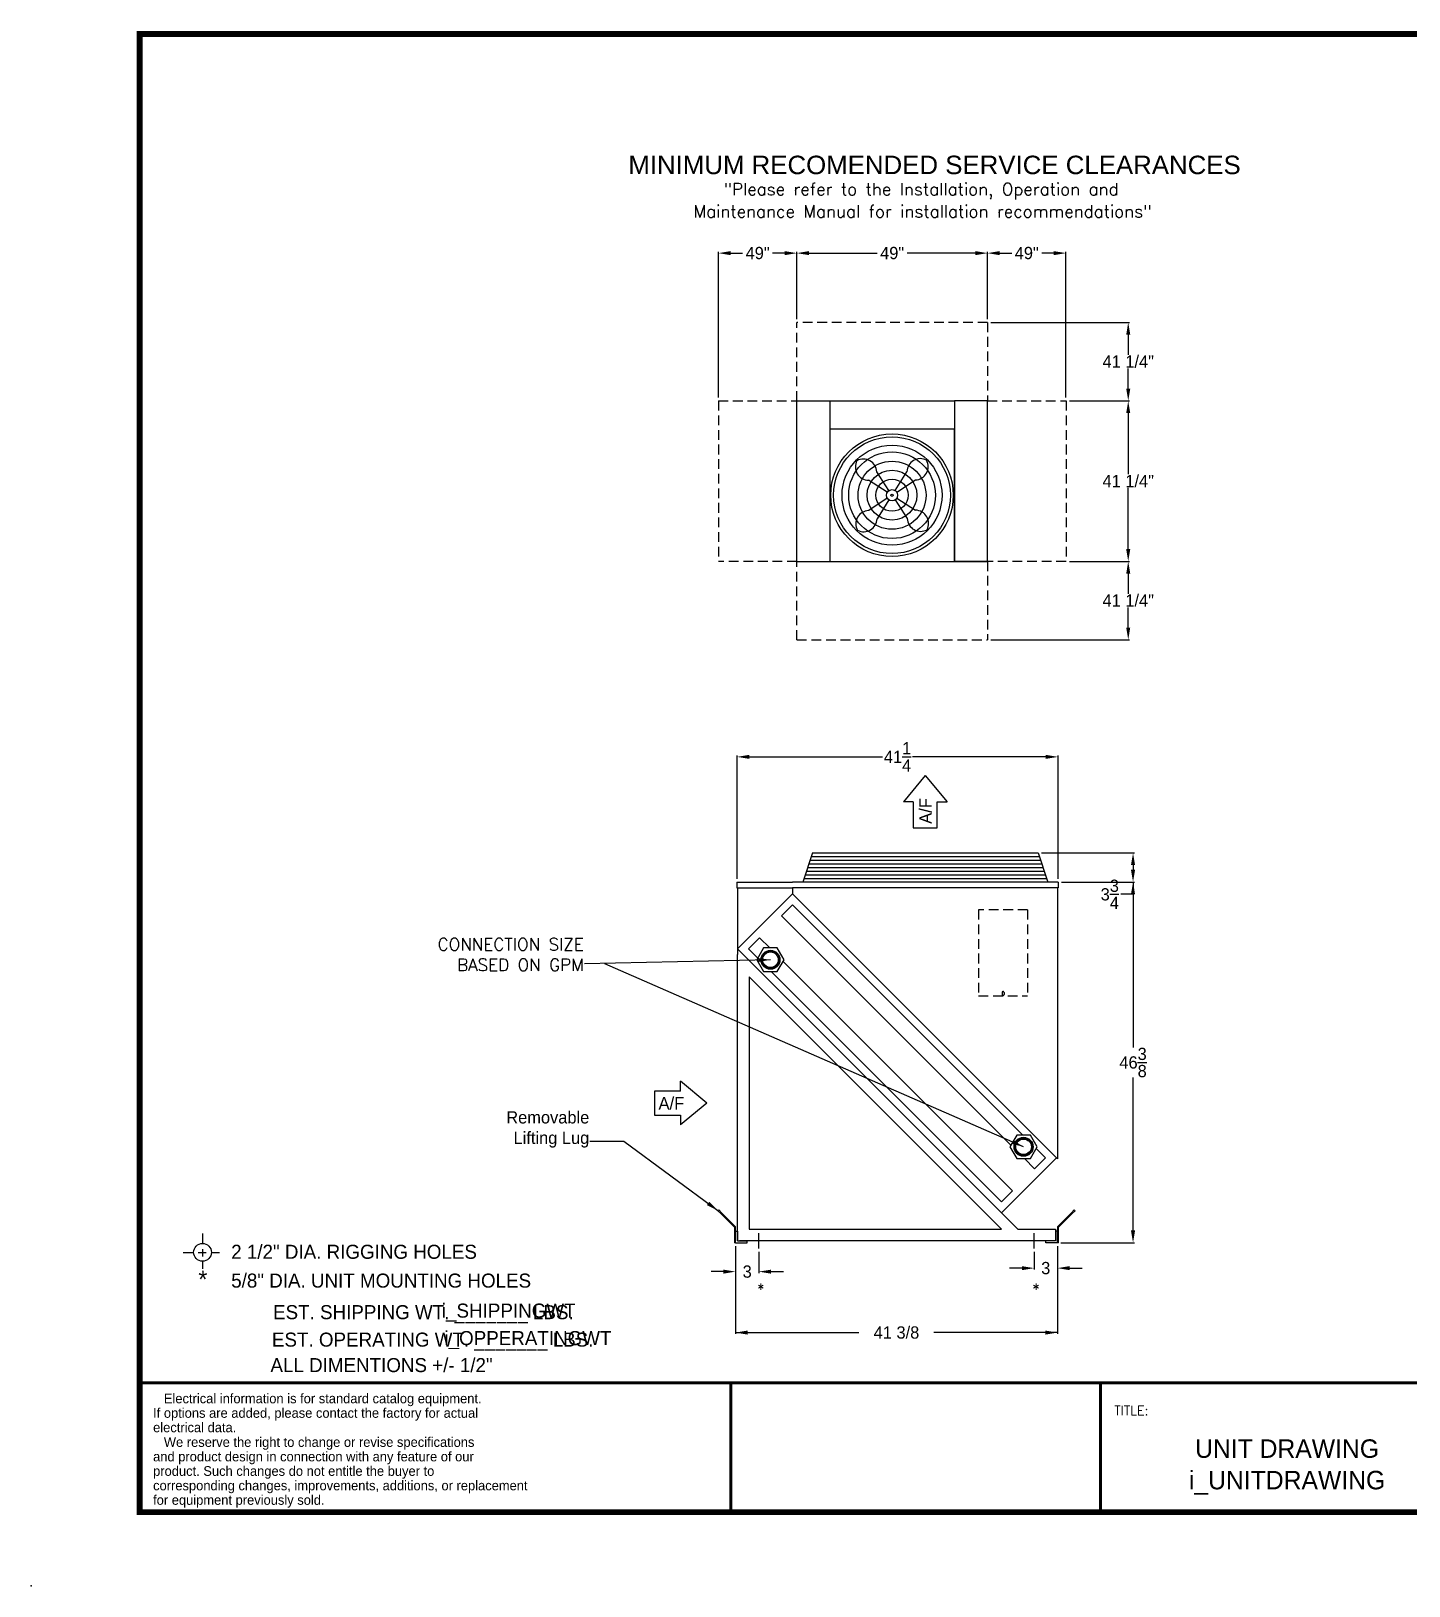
# Model space of a CAD drawing. Extents: x -14 to 314, y -9 to 200.
# Drawn here: x -13.9 to 163.1, y -9.5 to 190.4 of the extents above; entities that cross this region are included whole.
import ezdxf
from ezdxf.enums import TextEntityAlignment as Align

# ---------------------------------------------------------------- set-up
doc = ezdxf.new("R2010")
doc.units = 0
doc.header["$MEASUREMENT"] = 0
doc.linetypes.add('HIDDEN', pattern=[0.375, 0.25, -0.125])
doc.layers.get('0').update_dxf_attribs({"linetype": 'CONTINUOUS'})
doc.layers.get('Defpoints').update_dxf_attribs({"linetype": 'CONTINUOUS'})
doc.styles.add('dimentions', font='ARIAL.TTF')
doc.styles.add('ROMANS', font='ROMANS')
doc.styles.add('SIMPLEX', font='SIMPLEX')
doc.dimstyles.get("Standard").update_dxf_attribs({"dimtxt": 1.577, "dimasz": 1.577, "dimexe": 0.18, "dimexo": 0.4375, "dimgap": 0.09, "dimtad": 0, "dimtih": 1, "dimtoh": 1, "dimdec": 3, "dimzin": 0, "dimdsep": 46, "dimlunit": 5, "dimtxsty": 'STANDARD', "dimcen": 0.09, "dimadec": 0, "dimazin": 0, "dimtfac": 1, "dimtdec": 3, "dimtofl": 0, "dimtmove": 0, "dimatfit": 3, "dimfxl": 1, "dimtolj": 1, "dimtzin": 0, "dimarcsym": 0})

# ---------------------------------------------------------------- blocks, each defined once
blk = doc.blocks.new('*D20')
at = {"color": 0, "lineweight": -2, "ltscale": 5}
for p, q in [((119.5, 142.85), (127.24, 142.85)), ((127.06, 141.27), (127.06, 133.41)), ((127.06, 123.8), (127.06, 131.66)), ((119.5, 122.22), (127.24, 122.22))]:
    blk.add_line(p, q, dxfattribs=at)
at = {"color": 0, "ltscale": 5}
for points in [[(126.8, 141.27), (127.32, 141.27), (127.06, 142.85)], [(126.8, 123.8), (127.32, 123.8), (127.06, 122.22)]]:
    blk.add_solid(points, dxfattribs=at)
at = {"layer": 'Defpoints', "color": 0, "ltscale": 5}
for p in [(119.06, 142.85), (119.06, 122.22), (127.06, 122.22)]:
    blk.add_point(p, dxfattribs=at)
at = {"color": 0, "ltscale": 5, "insert": (127.06, 132.53), "char_height": 1.577, "attachment_point": 5}
blk.add_mtext('\\A1;41 1/4"', dxfattribs=at)
blk = doc.blocks.new('*D21')
at = {"color": 0, "lineweight": -2, "ltscale": 5}
for p, q in [((108.97, 153.37), (108.97, 162.02)), ((119.06, 143.28), (119.06, 162.02)), ((110.55, 161.84), (112.09, 161.84)), ((117.49, 161.84), (115.95, 161.84))]:
    blk.add_line(p, q, dxfattribs=at)
at = {"color": 0, "ltscale": 5}
for points in [[(110.55, 162.1), (110.55, 161.58), (108.97, 161.84)], [(117.49, 162.1), (117.49, 161.58), (119.06, 161.84)]]:
    blk.add_solid(points, dxfattribs=at)
at = {"layer": 'Defpoints', "color": 0, "ltscale": 5}
for p in [(119.06, 161.84), (108.97, 152.94), (119.06, 142.85)]:
    blk.add_point(p, dxfattribs=at)
at = {"color": 0, "ltscale": 5, "insert": (114.02, 161.84), "char_height": 1.577, "attachment_point": 5}
blk.add_mtext('\\A1;49"', dxfattribs=at)
blk = doc.blocks.new('*D22')
at = {"color": 0, "lineweight": -2, "ltscale": 5}
for p, q in [((109.41, 152.94), (127.24, 152.94)), ((127.06, 151.36), (127.06, 148.77)), ((127.06, 144.42), (127.06, 147.01)), ((119.5, 142.85), (127.24, 142.85))]:
    blk.add_line(p, q, dxfattribs=at)
at = {"color": 0, "ltscale": 5}
for points in [[(126.8, 151.36), (127.32, 151.36), (127.06, 152.94)], [(126.8, 144.42), (127.32, 144.42), (127.06, 142.85)]]:
    blk.add_solid(points, dxfattribs=at)
at = {"layer": 'Defpoints', "color": 0, "ltscale": 5}
for p in [(108.97, 152.94), (127.06, 152.94), (119.06, 142.85)]:
    blk.add_point(p, dxfattribs=at)
at = {"color": 0, "ltscale": 5, "insert": (127.06, 147.89), "char_height": 1.577, "attachment_point": 5}
blk.add_mtext('\\A1;41 1/4"', dxfattribs=at)
blk = doc.blocks.new('*D23')
at = {"color": 0, "lineweight": -2, "ltscale": 5}
for p, q in [((119.5, 122.22), (127.24, 122.22)), ((127.06, 120.64), (127.06, 118.06)), ((127.06, 113.71), (127.06, 116.3)), ((109.41, 112.13), (127.24, 112.13))]:
    blk.add_line(p, q, dxfattribs=at)
at = {"color": 0, "ltscale": 5}
for points in [[(126.8, 120.64), (127.32, 120.64), (127.06, 122.22)], [(126.8, 113.71), (127.32, 113.71), (127.06, 112.13)]]:
    blk.add_solid(points, dxfattribs=at)
at = {"layer": 'Defpoints', "color": 0, "ltscale": 5}
for p in [(119.06, 122.22), (108.97, 112.13), (127.06, 112.13)]:
    blk.add_point(p, dxfattribs=at)
at = {"color": 0, "ltscale": 5, "insert": (127.06, 117.18), "char_height": 1.577, "attachment_point": 5}
blk.add_mtext('\\A1;41 1/4"', dxfattribs=at)
blk = doc.blocks.new('*D24')
at = {"color": 0, "lineweight": -2, "ltscale": 5}
for p, q in [((74.39, 143.28), (74.39, 162.02)), ((84.47, 153.37), (84.47, 162.02)), ((75.96, 161.84), (77.5, 161.84)), ((82.9, 161.84), (81.36, 161.84))]:
    blk.add_line(p, q, dxfattribs=at)
at = {"color": 0, "ltscale": 5}
for points in [[(75.96, 162.1), (75.96, 161.58), (74.39, 161.84)], [(82.9, 162.1), (82.9, 161.58), (84.47, 161.84)]]:
    blk.add_solid(points, dxfattribs=at)
at = {"layer": 'Defpoints', "color": 0, "ltscale": 5}
for p in [(74.39, 161.84), (84.47, 152.94), (74.39, 142.85)]:
    blk.add_point(p, dxfattribs=at)
at = {"color": 0, "ltscale": 5, "insert": (79.43, 161.84), "char_height": 1.577, "attachment_point": 5}
blk.add_mtext('\\A1;49"', dxfattribs=at)
blk = doc.blocks.new('*D25')
at = {"color": 0, "lineweight": -2, "ltscale": 5}
for p, q in [((84.47, 153.37), (84.47, 162.02)), ((108.97, 153.37), (108.97, 162.02)), ((86.05, 161.84), (94.8, 161.84)), ((107.4, 161.84), (98.65, 161.84))]:
    blk.add_line(p, q, dxfattribs=at)
at = {"color": 0, "ltscale": 5}
for points in [[(86.05, 162.1), (86.05, 161.58), (84.47, 161.84)], [(107.4, 162.1), (107.4, 161.58), (108.97, 161.84)]]:
    blk.add_solid(points, dxfattribs=at)
at = {"layer": 'Defpoints', "color": 0, "ltscale": 5}
for p in [(84.47, 161.84), (84.47, 152.94), (108.97, 152.94)]:
    blk.add_point(p, dxfattribs=at)
at = {"color": 0, "ltscale": 5, "insert": (96.72, 161.84), "char_height": 1.577, "attachment_point": 5}
blk.add_mtext('\\A1;49"', dxfattribs=at)
blk = doc.blocks.new('*D15')
at = {"color": 0, "lineweight": -2, "ltscale": 5}
for p, q in [((76.78, 81.42), (76.78, 97.27)), ((78.35, 97.09), (95.48, 97.09)), ((116.46, 97.09), (99.34, 97.09)), ((118.04, 81.43), (118.04, 97.27))]:
    blk.add_line(p, q, dxfattribs=at)
at = {"color": 0, "ltscale": 5}
for points in [[(78.35, 97.35), (78.35, 96.83), (76.78, 97.09)], [(116.46, 97.35), (116.46, 96.83), (118.04, 97.09)]]:
    blk.add_solid(points, dxfattribs=at)
at = {"layer": 'Defpoints', "color": 0, "ltscale": 5}
for p in [(118.04, 97.09), (76.78, 80.99), (118.04, 80.99)]:
    blk.add_point(p, dxfattribs=at)
at = {"color": 0, "ltscale": 5, "insert": (97.41, 97.09), "char_height": 1.577, "attachment_point": 5}
blk.add_mtext('\\A1;41{\\H1x;\\S1/4;}', dxfattribs=at)
blk = doc.blocks.new('*D17')
at = {"color": 0, "lineweight": -2, "ltscale": 5}
for p, q in [((118.47, 80.99), (127.86, 80.99)), ((127.68, 79.42), (127.68, 59.74)), ((127.68, 36.21), (127.68, 55.88)), ((118.4, 34.63), (127.86, 34.63))]:
    blk.add_line(p, q, dxfattribs=at)
at = {"color": 0, "ltscale": 5}
for points in [[(127.41, 79.42), (127.94, 79.42), (127.68, 80.99)], [(127.41, 36.21), (127.94, 36.21), (127.68, 34.63)]]:
    blk.add_solid(points, dxfattribs=at)
at = {"layer": 'Defpoints', "color": 0, "ltscale": 5}
for p in [(118.04, 80.99), (117.96, 34.63), (127.68, 34.63)]:
    blk.add_point(p, dxfattribs=at)
at = {"color": 0, "ltscale": 5, "insert": (127.68, 57.81), "char_height": 1.577, "attachment_point": 5}
blk.add_mtext('\\A1;46{\\H1x;\\S3/8;}', dxfattribs=at)
blk = doc.blocks.new('*D18')
at = {"color": 0, "lineweight": -2, "ltscale": 5}
for p, q in [((115.91, 84.74), (127.86, 84.74)), ((127.68, 83.17), (127.68, 82.57)), ((118.47, 80.99), (127.86, 80.99)), ((127.68, 80.99), (127.68, 79.42)), ((127.68, 79.42), (126.1, 79.42))]:
    blk.add_line(p, q, dxfattribs=at)
at = {"color": 0, "ltscale": 5}
for points in [[(127.41, 83.17), (127.94, 83.17), (127.68, 84.74)], [(127.41, 82.57), (127.94, 82.57), (127.68, 80.99)]]:
    blk.add_solid(points, dxfattribs=at)
at = {"layer": 'Defpoints', "color": 0, "ltscale": 5}
for p in [(115.47, 84.74), (118.04, 80.99), (127.68, 80.99)]:
    blk.add_point(p, dxfattribs=at)
at = {"color": 0, "ltscale": 5, "insert": (124.69, 79.42), "char_height": 1.577, "attachment_point": 5}
blk.add_mtext('\\A1;3{\\H1x;\\S3/4;}', dxfattribs=at)
blk = doc.blocks.new('*D37')
at = {"color": 0, "lineweight": -2}
for p, q in [((76.59, 34.2), (76.59, 30.74)), ((79.59, 33.45), (79.59, 30.74)), ((75.01, 30.92), (73.44, 30.92)), ((81.17, 30.92), (82.74, 30.92))]:
    blk.add_line(p, q, dxfattribs=at)
at = {"color": 0}
for points in [[(75.01, 31.18), (75.01, 30.66), (76.59, 30.92)], [(81.17, 31.18), (81.17, 30.66), (79.59, 30.92)]]:
    blk.add_solid(points, dxfattribs=at)
at = {"layer": 'Defpoints', "color": 0}
for p in [(76.59, 34.63), (79.59, 33.88), (76.59, 30.92)]:
    blk.add_point(p, dxfattribs=at)
at = {"color": 0, "insert": (78.09, 30.92), "char_height": 1.577, "attachment_point": 5}
blk.add_mtext('\\A1;3', dxfattribs=at)
blk = doc.blocks.new('*D38')
at = {"color": 0, "lineweight": -2}
for p, q in [((117.96, 34.2), (117.96, 31.19)), ((114.96, 33.45), (114.96, 31.19)), ((113.39, 31.37), (111.81, 31.37)), ((119.54, 31.37), (121.12, 31.37))]:
    blk.add_line(p, q, dxfattribs=at)
at = {"color": 0}
for points in [[(113.39, 31.63), (113.39, 31.11), (114.96, 31.37)], [(119.54, 31.63), (119.54, 31.11), (117.96, 31.37)]]:
    blk.add_solid(points, dxfattribs=at)
at = {"layer": 'Defpoints', "color": 0}
for p in [(117.96, 34.63), (114.96, 33.88), (117.96, 31.37)]:
    blk.add_point(p, dxfattribs=at)
at = {"color": 0, "insert": (116.46, 31.37), "char_height": 1.577, "attachment_point": 5}
blk.add_mtext('\\A1;3', dxfattribs=at)

msp = doc.modelspace()

# ---------------------------------------------------------------- linework, layer by layer
at = {"color": 0, "linetype": 'HIDDEN', "ltscale": 5}
for p, q in [((108.975, 152.9354), (84.475, 152.9354)), ((84.475, 142.8469), (84.475, 152.9354)), ((108.975, 152.9354), (108.975, 142.8469)), ((74.3864, 142.8469), (74.3864, 122.2219)), ((74.3864, 142.8469), (84.475, 142.8469)), ((108.975, 142.8469), (119.0635, 142.8469)), ((119.0635, 142.8469), (119.0635, 122.2219)), ((84.475, 122.2219), (74.3864, 122.2219)), ((84.475, 112.1333), (84.475, 122.2219)), ((119.0635, 122.2219), (108.975, 122.2219)), ((108.975, 122.2219), (108.975, 112.1333)), ((84.475, 112.1333), (108.975, 112.1333)), ((107.8171, 77.4222), (107.8171, 66.3597)), ((114.1296, 77.4222), (107.8171, 77.4222)), ((114.1296, 77.4222), (114.1296, 66.3597)), ((107.8171, 66.3597), (114.1296, 66.3597)), ((110.8483, 66.7972), (110.8483, 66.5472)), ((111.0983, 66.7972), (111.0983, 66.5472))]:
    msp.add_line(p, q, dxfattribs=at)
at = {"color": 0, "ltscale": 5}
for p, q in [((84.475, 122.2219), (84.475, 142.8469)), ((84.475, 142.8469), (88.725, 142.8469)), ((88.725, 142.8469), (88.725, 122.2219)), ((88.725, 142.8469), (104.725, 142.8469)), ((104.725, 142.8469), (104.725, 122.2219)), ((108.975, 142.8469), (104.725, 142.8469)), ((108.975, 122.2219), (108.975, 142.8469)), ((104.725, 139.2219), (88.725, 139.2219)), ((104.725, 122.2219), (104.725, 139.2219)), ((84.475, 122.2219), (108.975, 122.2219)), ((84.475, 122.2219), (88.725, 122.2219)), ((88.725, 122.2219), (104.725, 122.2219)), ((108.975, 122.2219), (104.725, 122.2219)), ((76.7772, 80.9855), (83.9108, 80.9855)), ((76.7772, 80.9855), (76.7772, 80.2355)), ((76.7772, 80.2355), (83.9108, 80.2355)), ((76.8397, 80.2355), (76.8397, 72.423)), ((118.0358, 80.9941), (83.9108, 80.9941)), ((83.9108, 80.2441), (83.9108, 79.4941)), ((118.0358, 80.2441), (83.9108, 80.2441)), ((117.9733, 80.2441), (117.9733, 45.4316)), ((118.0358, 80.9941), (118.0358, 80.2441)), ((76.8397, 72.423), (83.9108, 79.4941)), ((76.8397, 72.423), (83.9108, 79.4941)), ((82.4966, 76.6657), (83.9108, 78.0799)), ((83.9108, 79.4941), (117.8519, 45.553)), ((117.9733, 45.4316), (83.9108, 79.4941)), ((83.9108, 78.0799), (113.5062, 48.4845)), ((82.4966, 76.6657), (111.9809, 47.1813)), ((112.8801, 36.3827), (76.8397, 72.423)), ((110.7809, 38.4819), (76.8397, 72.423)), ((76.8397, 72.423), (76.8397, 72.423)), ((76.8397, 72.423), (76.8397, 71.6952)), ((78.254, 72.423), (79.6682, 73.8373)), ((79.454, 71.223), (78.254, 72.423)), ((80.9793, 72.5261), (79.6682, 73.8373)), ((76.8397, 34.8827), (76.8397, 71.6952)), ((112.1951, 41.3103), (82.7107, 70.7947)), ((78.3397, 68.8017), (78.3397, 36.3827)), ((110.7588, 36.3827), (78.3397, 68.8017)), ((110.7809, 39.8961), (81.1854, 69.4916)), ((115.2377, 46.7531), (116.4377, 45.553)), ((117.8519, 45.553), (110.7809, 38.4819)), ((113.7124, 45.4499), (115.0235, 44.1388)), ((116.4377, 45.553), (115.0235, 44.1388)), ((112.1951, 41.3103), (110.7809, 39.8961)), ((76.5897, 34.6327), (76.5897, 36.1327)), ((76.5897, 36.1327), (76.8397, 36.1327)), ((76.5897, 34.6327), (76.5897, 36.1327)), ((76.8397, 36.1327), (76.8397, 34.8827)), ((78.3397, 36.3827), (110.7588, 36.3827)), ((112.8801, 36.3827), (117.7147, 36.3827)), ((117.7147, 36.3827), (117.7147, 34.8827)), ((117.9647, 36.1327), (117.7147, 36.1327)), ((117.7147, 36.1327), (117.7147, 34.8827)), ((117.9647, 34.6327), (117.9647, 36.1327)), ((117.9647, 34.6327), (117.9647, 36.1327)), ((76.5897, 34.6327), (78.0897, 34.6327)), ((76.5897, 34.1952), (76.5897, 22.9072)), ((76.8397, 34.8827), (78.0897, 34.8827)), ((117.7147, 34.8827), (77.0897, 34.8827)), ((78.0897, 34.6327), (78.0897, 34.8827)), ((79.5897, 33.8827), (79.5897, 35.8827)), ((114.9647, 33.8827), (114.9647, 35.8827)), ((116.4647, 34.6327), (116.4647, 34.8827)), ((117.7147, 34.8827), (116.4647, 34.8827)), ((117.9647, 34.6327), (116.4647, 34.6327)), ((117.9647, 34.1952), (117.9647, 22.9072)), ((76.5897, 23.0872), (92.4581, 23.0872)), ((117.9647, 23.0872), (102.0964, 23.0872))]:
    msp.add_line(p, q, dxfattribs=at)
at = {"color": 0}
for p, q in [((96.089, 131.1109), (93.6744, 132.6445)), ((96.3035, 131.3286), (94.7345, 133.7203)), ((97.0906, 131.3344), (98.6241, 133.749)), ((97.3083, 131.1199), (99.7, 132.6889)), ((96.0948, 130.3238), (93.703, 128.7549)), ((96.3125, 130.1093), (94.7789, 127.6947)), ((97.0995, 130.1151), (98.6685, 127.7234)), ((97.3141, 130.3328), (99.7286, 128.7993)), ((100.9733, 94.6831), (98.167, 91.3154)), ((100.9733, 94.6831), (103.7796, 91.3154)), ((99.4298, 91.3154), (98.167, 91.3154)), ((99.4298, 91.3154), (99.4298, 87.9477)), ((102.5168, 91.3154), (103.7796, 91.3154)), ((102.5168, 87.9477), (102.5168, 91.3154)), ((99.4298, 87.9477), (102.5168, 87.9477)), ((86.4733, 84.7441), (85.2233, 80.9941)), ((86.3171, 84.2754), (115.6296, 84.2754)), ((86.4733, 84.7441), (115.4733, 84.7441)), ((115.4733, 84.7441), (116.7233, 80.9941)), ((85.6921, 82.4004), (116.2546, 82.4004)), ((85.8483, 82.8691), (116.0983, 82.8691)), ((86.0046, 83.3379), (115.9421, 83.3379)), ((86.1608, 83.8066), (115.7858, 83.8066)), ((85.3796, 81.4629), (116.5671, 81.4629)), ((85.5358, 81.9316), (116.4108, 81.9316)), ((66.162, 54.1357), (66.162, 51.0487)), ((69.5297, 54.1357), (66.162, 54.1357)), ((72.8974, 52.5922), (69.5297, 55.3985)), ((69.5297, 54.1357), (69.5297, 55.3985)), ((72.8974, 52.5922), (69.5297, 49.7859)), ((66.162, 51.0487), (69.5297, 51.0487)), ((69.5297, 51.0487), (69.5297, 49.7859)), ((8.0891, 35.8286), (8.0891, 34.6306)), ((5.6071, 33.4011), (6.822, 33.4011)), ((7.5229, 33.4011), (8.5474, 33.4011)), ((8.0891, 33.7894), (8.0891, 32.8834)), ((8.0891, 32.2363), (8.0891, 31.2915)), ((9.2483, 33.4011), (10.2863, 33.4011)), ((76, 0), (76, 16.625)), ((123.5, 0), (123.5, 16.625))]:
    msp.add_line(p, q, dxfattribs=at)
at = {"color": 0, "linetype": 'Continuous', "lineweight": 15}
for p, q in [((74.429, 38.8491), (74.3339, 38.754)), ((74.3339, 38.754), (74.6875, 38.4005)), ((74.429, 38.8491), (74.7826, 38.4956)), ((74.7826, 38.4956), (74.6875, 38.4005)), ((76.4549, 36.633), (74.6875, 38.4005)), ((76.5501, 36.7281), (74.7826, 38.4956)), ((118.0044, 36.7281), (119.7719, 38.4956)), ((118.0995, 36.633), (119.867, 38.4005)), ((120.1255, 38.8491), (119.7719, 38.4956)), ((119.7719, 38.4956), (119.867, 38.4005)), ((120.2206, 38.754), (119.867, 38.4005)), ((120.1255, 38.8491), (120.2206, 38.754)), ((76.5501, 36.7281), (76.4549, 36.633)), ((76.4552, 36.6323), (76.5897, 36.6323)), ((76.4552, 34.6327), (76.4552, 36.6323)), ((76.5897, 34.6327), (76.5897, 36.6323)), ((118.0992, 36.6323), (117.9647, 36.6323)), ((117.9647, 34.6327), (117.9647, 36.6323)), ((118.0044, 36.7281), (118.0995, 36.633)), ((118.0992, 34.6327), (118.0992, 36.6323)), ((76.5897, 34.6327), (76.4552, 34.6327)), ((117.9647, 34.6327), (118.0992, 34.6327))]:
    msp.add_line(p, q, dxfattribs=at)
at = {"color": 0}
for points, const_width in [([(0, 0), (304, 0), (304, 190), (0, 190), (0, 0)], 0.76), ([(76.4493, 16.625), (0, 16.625)], 0.38), ([(304, 16.625), (76, 16.625), (76, 0)], 0.38), ([(123.5, 16.625), (123.5, 0)], 0.38)]:
    msp.add_lwpolyline(points, dxfattribs=dict(at, const_width=const_width))
at = {"color": 0, "ltscale": 5}
for points in [[(82.8344, 71.0088), (81.9584, 72.5261), (80.2064, 72.5261), (79.3304, 71.0088), (80.2064, 69.4916), (81.9584, 69.4916)], [(115.3613, 46.9672), (114.4853, 48.4845), (112.7333, 48.4845), (111.8573, 46.9672), (112.7333, 45.4499), (114.4853, 45.4499)]]:
    msp.add_lwpolyline(points, close=True, dxfattribs=at)
at = {"color": 0}
for centre, radius in [((96.7015, 130.7219), 7.875), ((96.7015, 130.7219), 7.5), ((96.7015, 130.7219), 6.4259), ((96.7015, 130.7219), 5.5696), ((96.7015, 130.7219), 4.3693), ((96.7015, 130.7219), 3.2007), ((96.7015, 130.7219), 2.0663), ((96.7015, 130.7219), 0.7256), ((96.7015, 130.7219), 0.1432), ((8.0891, 33.4011), 1.1392)]:
    msp.add_circle(centre, radius, dxfattribs=at)
at = {"color": 0, "ltscale": 5}
for centre, radius in [((81.0824, 71.0088), 1.2226), ((81.0824, 71.0088), 1.1049), ((81.0824, 71.0088), 1), ((81.0824, 71.0088), 1), ((81.0824, 71.0088), 1), ((113.6093, 46.9672), 1.2226), ((113.6093, 46.9672), 1.1049), ((113.6093, 46.9672), 1), ((113.6093, 46.9672), 1), ((113.6093, 46.9672), 1)]:
    msp.add_circle(centre, radius, dxfattribs=at)
at = {"color": 0}
for centre, start, end in [((93.7145, 134.3573), 152.144467, 268.658826), ((93.0225, 133.655), 2.185287, 118.699646), ((100.3369, 133.7089), 62.144467, 178.658826), ((99.6347, 134.4009), 272.185287, 28.699646), ((93.7684, 127.0428), 92.185287, 208.699646), ((99.6885, 127.0864), 332.144467, 88.658826), ((93.0661, 127.7348), 242.144467, 358.658826), ((100.3806, 127.7887), 182.185287, 298.699646)]:
    msp.add_arc(centre, 1.7133, start, end, dxfattribs=at)
at = {"color": 0, "linetype": 'HIDDEN', "ltscale": 5}
for centre, start, end in [((110.9733, 66.7972), 0, 180), ((110.9733, 66.5472), 180, 0)]:
    msp.add_arc(centre, 0.125, start, end, dxfattribs=at)
at = {"color": 0, "linetype": 'Continuous', "lineweight": 15}
for centre, radius, start, end in [((76.4542, 36.6323), 0.001, 0, 45), ((76.4542, 36.6323), 0.1355, 0, 45), ((118.1002, 36.6323), 0.1355, 135, 180), ((118.1002, 36.6323), 0.001, 135, 180)]:
    msp.add_arc(centre, radius, start, end, dxfattribs=at)
at = {"color": 0}
msp.add_point((-13.9407, -9.4745), dxfattribs=at)
at = {"color": 0, "ltscale": 5}
for points in [[(78.1667, 23.35), (78.1667, 22.8244), (76.5897, 23.0872)], [(116.3877, 23.35), (116.3877, 22.8244), (117.9647, 23.0872)]]:
    msp.add_solid(points, dxfattribs=at)

# ---------------------------------------------------------------- texts
at = {"color": 0, "lineweight": 30, "style": 'dimentions'}
msp.add_text('MINIMUM RECOMENDED SERVICE CLEARANCES', height=2.375, dxfattribs=at).set_placement((62.8119, 171.9909))
at = {"color": 0, "style": 'SIMPLEX'}
for s, p in [('"Please refer to the Installation, Operation and', (100.4341, 169.2744)), ('Maintenance Manual for installation recommendations"', (100.6222, 166.416))]:
    msp.add_text(s, height=1.577, dxfattribs=at).set_placement(p, align=Align.CENTER)
at = {"color": 0}
msp.add_text('A/F', height=1.59375, rotation=90, dxfattribs=at).set_placement((101.8044, 88.4796))
for s, height, p in [('A/F', 1.59375, (66.6938, 51.7611)), ('2 1/2" DIA. RIGGING HOLES', 1.805, (11.7783, 32.5694)), ('5/8" DIA. UNIT MOUNTING HOLES', 1.805, (11.7783, 28.8671))]:
    msp.add_text(s, height=height, dxfattribs=at).set_placement(p)
for s, height, p in [('*', 2.2214, (8.1359, 28.8358)), ('EST. SHIPPING WT. _______ LBS.', 1.805, (36.4721, 24.8109)), ('i_SHIPPINGWT', 1.807072, (47.443, 25.0081)), ('EST. OPERATING WT. _______ LBS.', 1.805, (37.6706, 21.2802)), ('i_OPPERATINGWT', 1.805, (49.9128, 21.4774)), ('ALL DIMENTIONS +/- 1/2"', 1.805, (31.0982, 18.0045)), ('UNIT DRAWING', 2.375, (147.4744, 6.9856)), ('i_UNITDRAWING', 2.375, (147.4744, 2.9378))]:
    msp.add_text(s, height=height, dxfattribs=at).set_placement(p, align=Align.CENTER)
at = {"color": 0, "lineweight": 25}
for s, p in [('   Electrical information is for standard catalog equipment.', (1.7388, 13.9971)), ('If options are added, please contact the factory for actual', (1.7388, 12.1368)), ('electrical data.', (1.7388, 10.2765)), ('   We reserve the right to change or revise specifications', (1.7388, 8.3928)), ('and product design in connection with any feature of our', (1.7388, 6.5325)), ('corresponding changes, improvements, additions, or replacement ', (1.7388, 2.8119)), ('product. Such changes do not entitle the buyer to', (1.7388, 4.6722)), ('for equipment previously sold.', (1.7388, 0.9516))]:
    msp.add_text(s, height=1.240199, dxfattribs=at).set_placement(p)
at = {"color": 0, "style": 'SIMPLEX'}
msp.add_text('TITLE:', height=1.1875, dxfattribs=at).set_placement((125.2812, 12.4688))
at = {"color": 0}
for s, insert, char_height, attachment_point, style in [('CONNECTION SIZE\\PBASED ON GPM', (57.0949, 69.5702), 1.577, 9, 'SIMPLEX'), ('*', (79.8397, 29.4139), 1.4807, 2, 'ROMANS'), ('*', (115.2147, 29.4139), 1.4807, 2, 'ROMANS')]:
    msp.add_mtext(s, dxfattribs=dict(at, insert=insert, char_height=char_height, attachment_point=attachment_point, style=style))
at = {"color": 0, "insert": (57.7968, 46.86), "char_height": 1.577, "attachment_point": 9}
msp.add_mtext('Removable\\PLifting Lug', dxfattribs=at)
at = {"color": 0, "ltscale": 5, "insert": (97.2772, 23.0872), "char_height": 1.577, "attachment_point": 5}
msp.add_mtext('41 3/8', dxfattribs=at)

# ---------------------------------------------------------------- dimensions: what is measured, and where the dimension line sits
at = {"color": 0, "ltscale": 5}
for base, p1, p2, picture, middle in [((74.3864, 161.8396), (84.475, 152.9354), (74.3864, 142.8469), '*D24', (79.4307, 161.8396)), ((84.475, 161.8396), (108.975, 152.9354), (84.475, 152.9354), '*D25', (96.725, 161.8396)), ((119.0635, 161.8396), (108.975, 152.9354), (119.0635, 142.8469), '*D21', (114.0192, 161.8396))]:
    dim = msp.add_linear_dim(base=base, p1=p1, p2=p2, text='49"', dimstyle='Standard', dxfattribs=at)
    dim.commit()
    dim.dimension.update_dxf_attribs({"geometry": picture, "text_midpoint": middle})
for base, p1, p2, picture, middle in [((127.0602, 152.9354), (119.0635, 142.8469), (108.975, 152.9354), '*D22', (127.0602, 147.8912)), ((127.0602, 122.2219), (119.0635, 142.8469), (119.0635, 122.2219), '*D20', (127.0602, 132.5344)), ((127.0602, 112.1333), (119.0635, 122.2219), (108.975, 112.1333), '*D23', (127.0602, 117.1776))]:
    dim = msp.add_linear_dim(base=base, p1=p1, p2=p2, angle=270, text='41 1/4"', dimstyle='Standard', dxfattribs=at)
    dim.commit()
    dim.dimension.update_dxf_attribs({"geometry": picture, "text_midpoint": middle})
dim = msp.add_linear_dim(base=(118.0358, 97.0917), p1=(76.7772, 80.9855), p2=(118.0358, 80.9941), dimstyle='Standard', dxfattribs=at)
dim.commit()
dim.dimension.update_dxf_attribs({"geometry": '*D15', "text_midpoint": (97.4065, 97.0917)})
for base, p1, p2, picture, middle in [((127.676, 80.9941), (115.4733, 84.7441), (118.0358, 80.9941), '*D18', (124.6948, 79.4171)), ((127.676, 34.6327), (118.0358, 80.9941), (117.9647, 34.6327), '*D17', (127.676, 57.8134))]:
    dim = msp.add_linear_dim(base=base, p1=p1, p2=p2, angle=90, dimstyle='Standard', dxfattribs=at)
    dim.commit()
    dim.dimension.update_dxf_attribs({"geometry": picture, "text_midpoint": middle})
at = {"color": 0}
for base, p1, p2, picture, middle in [((76.5897, 30.9188), (79.5897, 33.8827), (76.5897, 34.6327), '*D37', (78.0897, 30.9188)), ((117.9647, 31.3707), (114.9647, 33.8827), (117.9647, 34.6327), '*D38', (116.4647, 31.3707))]:
    dim = msp.add_linear_dim(base=base, p1=p1, p2=p2, dimstyle='Standard', dxfattribs=at)
    dim.commit()
    dim.dimension.update_dxf_attribs({"geometry": picture, "text_midpoint": middle})

# ---------------------------------------------------------------- leaders
at = {"color": 0, "ltscale": 5, "annotation_type": 0, "has_hookline": 1, "hookline_direction": 1, "text_width": 20.8014}
msp.add_leader([(81.0824, 71.0088), (57.1849, 70.4702)], dimstyle='Standard', override={"dimgap": 0.09, "dimtad": 0}, dxfattribs=at)
at = {"color": 0, "ltscale": 5}
msp.add_leader([(113.6093, 46.9672), (59.7949, 70.4702)], dimstyle='Standard', override={"dimgap": 0.09, "dimtad": 0}, dxfattribs=at)
at = {"color": 0, "annotation_type": 0, "has_hookline": 1, "hookline_direction": 1, "text_width": 14.7187}
msp.add_leader([(74.3339, 38.754), (62.2467, 47.6485), (57.8868, 47.6485)], dimstyle='Standard', override={"dimgap": 0.09, "dimtad": 0}, dxfattribs=at)

doc.saveas('drawing.dxf')
